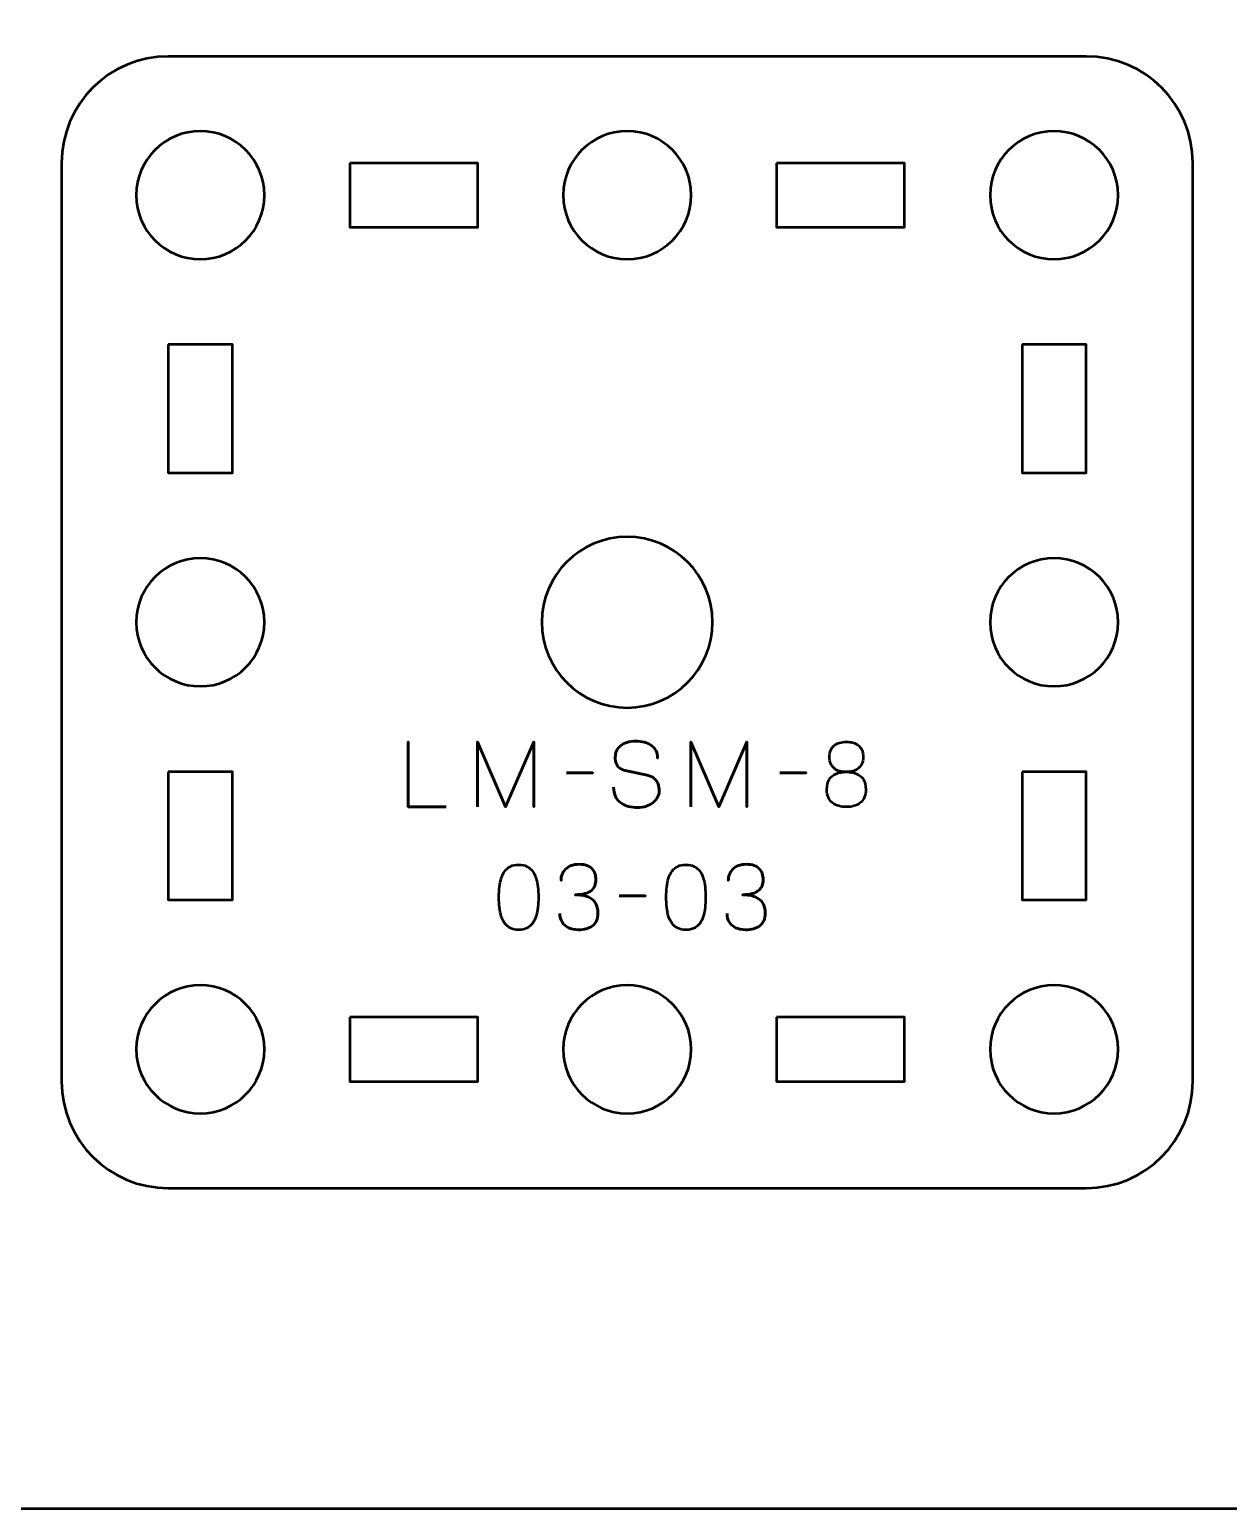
# Model space of a CAD drawing. Header units: centimetres. Extents: x -21 to 0, y -29.7 to 0.
# Drawn here: x -13.3 to -7.68, y -29.7 to -22.77 of the extents above; entities that cross this region are included whole.
import ezdxf

# ---------------------------------------------------------------- set-up
doc = ezdxf.new("R2010")
doc.units = ezdxf.units.CM
doc.header["$MEASUREMENT"] = 0
doc.layers.add('Layer 1', color=7, linetype='Continuous')

msp = doc.modelspace()

# ---------------------------------------------------------------- linework, layer by layer
at = {"layer": 'Layer 1', "color": 22, "lineweight": 53}
msp.add_open_spline([(-21.00003, -29.19995), (-21.00003, -29.19995), (-21.00003, -0.49992), (-21.00003, -0.49992), (-21.00003, -0.49992), (-21.00003, -0.22295), (-20.77694, 0.00004), (-20.49994, 0.00004), (-20.49994, 0.00004), (-20.49994, 0.00004), (-0.50008, 0.00004), (-0.50008, 0.00004), (-0.50008, 0.00004), (-0.22294, 0.00004), (0.00002, -0.22295), (0.00002, -0.49992), (0.00002, -0.49992), (0.00002, -0.49992), (0.00002, -29.19995), (0.00002, -29.19995), (0.00002, -29.19995), (0.00002, -29.47695), (-0.22294, -29.70004), (-0.50008, -29.70004), (-0.50008, -29.70004), (-0.50008, -29.70004), (-20.49994, -29.70004), (-20.49994, -29.70004), (-20.49994, -29.70004), (-20.77694, -29.70004), (-21.00003, -29.47695), (-21.00003, -29.19995)], degree=3, knots=[0, 0, 0, 0, 0.125, 0.125, 0.125, 0.125, 0.25, 0.25, 0.25, 0.25, 0.375, 0.375, 0.375, 0.375, 0.5, 0.5, 0.5, 0.5, 0.625, 0.625, 0.625, 0.625, 0.75, 0.75, 0.75, 0.75, 0.875, 0.875, 0.875, 0.875, 1, 1, 1, 1], dxfattribs=at)
at = {"layer": 'Layer 1', "color": 114, "lineweight": 53}
msp.add_open_spline([(-12.64994, -22.9), (-12.64994, -22.9), (-8.35007, -22.9), (-8.35007, -22.9), (-8.35007, -22.9), (-8.07293, -22.9), (-7.84997, -23.12309), (-7.84997, -23.40009), (-7.84997, -23.40009), (-7.84997, -23.40009), (-7.84997, -27.69996), (-7.84997, -27.69996), (-7.84997, -27.69996), (-7.84997, -27.9771), (-8.07293, -28.20006), (-8.35007, -28.20006), (-8.35007, -28.20006), (-8.35007, -28.20006), (-12.64994, -28.20006), (-12.64994, -28.20006), (-12.64994, -28.20006), (-12.92694, -28.20006), (-13.15003, -27.9771), (-13.15003, -27.69996), (-13.15003, -27.69996), (-13.15003, -27.69996), (-13.15003, -23.40009), (-13.15003, -23.40009), (-13.15003, -23.40009), (-13.15003, -23.12309), (-12.92694, -22.9), (-12.64994, -22.9)], degree=3, knots=[0, 0, 0, 0, 0.125, 0.125, 0.125, 0.125, 0.25, 0.25, 0.25, 0.25, 0.375, 0.375, 0.375, 0.375, 0.5, 0.5, 0.5, 0.5, 0.625, 0.625, 0.625, 0.625, 0.75, 0.75, 0.75, 0.75, 0.875, 0.875, 0.875, 0.875, 1, 1, 1, 1], dxfattribs=at)
at = {"layer": 'Layer 1', "lineweight": 53}
for points in [[(-12.2, -23.55003), (-12.2, -23.7158), (-12.33423, -23.85003), (-12.50001, -23.85003), (-12.50001, -23.85003), (-12.66567, -23.85003), (-12.80001, -23.7158), (-12.80001, -23.55003), (-12.80001, -23.55003), (-12.80001, -23.38436), (-12.66567, -23.25002), (-12.50001, -23.25002), (-12.50001, -23.25002), (-12.33423, -23.25002), (-12.2, -23.38436), (-12.2, -23.55003)], [(-10.19993, -23.55003), (-10.19993, -23.7158), (-10.3343, -23.85003), (-10.49993, -23.85003), (-10.49993, -23.85003), (-10.6657, -23.85003), (-10.79993, -23.7158), (-10.79993, -23.55003), (-10.79993, -23.55003), (-10.79993, -23.38436), (-10.6657, -23.25002), (-10.49993, -23.25002), (-10.49993, -23.25002), (-10.3343, -23.25002), (-10.19993, -23.38436), (-10.19993, -23.55003)], [(-8.2, -23.55003), (-8.2, -23.7158), (-8.33433, -23.85003), (-8.5, -23.85003), (-8.5, -23.85003), (-8.66563, -23.85003), (-8.8, -23.7158), (-8.8, -23.55003), (-8.8, -23.55003), (-8.8, -23.38436), (-8.66563, -23.25002), (-8.5, -23.25002), (-8.5, -23.25002), (-8.33433, -23.25002), (-8.2, -23.38436), (-8.2, -23.55003)], [(-11.79999, -23.40009), (-11.79999, -23.40009), (-11.19998, -23.40009), (-11.19998, -23.40009), (-11.19998, -23.40009), (-11.19998, -23.40009), (-11.19998, -23.7001), (-11.19998, -23.7001), (-11.19998, -23.7001), (-11.19998, -23.7001), (-11.79999, -23.7001), (-11.79999, -23.7001), (-11.79999, -23.7001), (-11.79999, -23.7001), (-11.79999, -23.40009), (-11.79999, -23.40009)], [(-9.80002, -23.40009), (-9.80002, -23.40009), (-9.20002, -23.40009), (-9.20002, -23.40009), (-9.20002, -23.40009), (-9.20002, -23.40009), (-9.20002, -23.7001), (-9.20002, -23.7001), (-9.20002, -23.7001), (-9.20002, -23.7001), (-9.80002, -23.7001), (-9.80002, -23.7001), (-9.80002, -23.7001), (-9.80002, -23.7001), (-9.80002, -23.40009), (-9.80002, -23.40009)], [(-12.64994, -24.25004), (-12.64994, -24.25004), (-12.34993, -24.25004), (-12.34993, -24.25004), (-12.34993, -24.25004), (-12.34993, -24.25004), (-12.34993, -24.85005), (-12.34993, -24.85005), (-12.34993, -24.85005), (-12.34993, -24.85005), (-12.64994, -24.85005), (-12.64994, -24.85005), (-12.64994, -24.85005), (-12.64994, -24.85005), (-12.64994, -24.25004), (-12.64994, -24.25004)], [(-8.65007, -24.25004), (-8.65007, -24.25004), (-8.35007, -24.25004), (-8.35007, -24.25004), (-8.35007, -24.25004), (-8.35007, -24.25004), (-8.35007, -24.85005), (-8.35007, -24.85005), (-8.35007, -24.85005), (-8.35007, -24.85005), (-8.65007, -24.85005), (-8.65007, -24.85005), (-8.65007, -24.85005), (-8.65007, -24.85005), (-8.65007, -24.25004), (-8.65007, -24.25004)], [(-10.09993, -25.5501), (-10.09993, -25.77094), (-10.27909, -25.9501), (-10.49993, -25.9501), (-10.49993, -25.9501), (-10.72096, -25.9501), (-10.89993, -25.77094), (-10.89993, -25.5501), (-10.89993, -25.5501), (-10.89993, -25.32907), (-10.72096, -25.1501), (-10.49993, -25.1501), (-10.49993, -25.1501), (-10.27909, -25.1501), (-10.09993, -25.32907), (-10.09993, -25.5501)], [(-12.2, -25.5501), (-12.2, -25.71573), (-12.33423, -25.8501), (-12.50001, -25.8501), (-12.50001, -25.8501), (-12.66567, -25.8501), (-12.80001, -25.71573), (-12.80001, -25.5501), (-12.80001, -25.5501), (-12.80001, -25.38433), (-12.66567, -25.2501), (-12.50001, -25.2501), (-12.50001, -25.2501), (-12.33423, -25.2501), (-12.2, -25.38433), (-12.2, -25.5501)], [(-8.2, -25.5501), (-8.2, -25.71573), (-8.33433, -25.8501), (-8.5, -25.8501), (-8.5, -25.8501), (-8.66563, -25.8501), (-8.8, -25.71573), (-8.8, -25.5501), (-8.8, -25.5501), (-8.8, -25.38433), (-8.66563, -25.2501), (-8.5, -25.2501), (-8.5, -25.2501), (-8.33433, -25.2501), (-8.2, -25.38433), (-8.2, -25.5501)], [(-12.64994, -26.25001), (-12.64994, -26.25001), (-12.34993, -26.25001), (-12.34993, -26.25001), (-12.34993, -26.25001), (-12.34993, -26.25001), (-12.34993, -26.85001), (-12.34993, -26.85001), (-12.34993, -26.85001), (-12.34993, -26.85001), (-12.64994, -26.85001), (-12.64994, -26.85001), (-12.64994, -26.85001), (-12.64994, -26.85001), (-12.64994, -26.25001), (-12.64994, -26.25001)], [(-8.65007, -26.25001), (-8.65007, -26.25001), (-8.35007, -26.25001), (-8.35007, -26.25001), (-8.35007, -26.25001), (-8.35007, -26.25001), (-8.35007, -26.85001), (-8.35007, -26.85001), (-8.35007, -26.85001), (-8.35007, -26.85001), (-8.65007, -26.85001), (-8.65007, -26.85001), (-8.65007, -26.85001), (-8.65007, -26.85001), (-8.65007, -26.25001), (-8.65007, -26.25001)], [(-12.2, -27.55003), (-12.2, -27.7157), (-12.33423, -27.85003), (-12.50001, -27.85003), (-12.50001, -27.85003), (-12.66567, -27.85003), (-12.80001, -27.7157), (-12.80001, -27.55003), (-12.80001, -27.55003), (-12.80001, -27.3844), (-12.66567, -27.25003), (-12.50001, -27.25003), (-12.50001, -27.25003), (-12.33423, -27.25003), (-12.2, -27.3844), (-12.2, -27.55003)], [(-10.19993, -27.55003), (-10.19993, -27.7157), (-10.3343, -27.85003), (-10.49993, -27.85003), (-10.49993, -27.85003), (-10.6657, -27.85003), (-10.79993, -27.7157), (-10.79993, -27.55003), (-10.79993, -27.55003), (-10.79993, -27.3844), (-10.6657, -27.25003), (-10.49993, -27.25003), (-10.49993, -27.25003), (-10.3343, -27.25003), (-10.19993, -27.3844), (-10.19993, -27.55003)], [(-8.2, -27.55003), (-8.2, -27.7157), (-8.33433, -27.85003), (-8.5, -27.85003), (-8.5, -27.85003), (-8.66563, -27.85003), (-8.8, -27.7157), (-8.8, -27.55003), (-8.8, -27.55003), (-8.8, -27.3844), (-8.66563, -27.25003), (-8.5, -27.25003), (-8.5, -27.25003), (-8.33433, -27.25003), (-8.2, -27.3844), (-8.2, -27.55003)], [(-11.79999, -27.39996), (-11.79999, -27.39996), (-11.19998, -27.39996), (-11.19998, -27.39996), (-11.19998, -27.39996), (-11.19998, -27.39996), (-11.19998, -27.69996), (-11.19998, -27.69996), (-11.19998, -27.69996), (-11.19998, -27.69996), (-11.79999, -27.69996), (-11.79999, -27.69996), (-11.79999, -27.69996), (-11.79999, -27.69996), (-11.79999, -27.39996), (-11.79999, -27.39996)], [(-9.80002, -27.39996), (-9.80002, -27.39996), (-9.20002, -27.39996), (-9.20002, -27.39996), (-9.20002, -27.39996), (-9.20002, -27.39996), (-9.20002, -27.69996), (-9.20002, -27.69996), (-9.20002, -27.69996), (-9.20002, -27.69996), (-9.80002, -27.69996), (-9.80002, -27.69996), (-9.80002, -27.69996), (-9.80002, -27.69996), (-9.80002, -27.39996), (-9.80002, -27.39996)]]:
    msp.add_open_spline(points, degree=3, knots=[0, 0, 0, 0, 0.25, 0.25, 0.25, 0.25, 0.5, 0.5, 0.5, 0.5, 0.75, 0.75, 0.75, 0.75, 1, 1, 1, 1], dxfattribs=at)
at = {"layer": 'Layer 1', "color": 30, "lineweight": 53}
for points, knots in [([(-10.56354, -26.3227), (-10.5634, -26.33957), (-10.56044, -26.35403), (-10.55451, -26.3661), (-10.55451, -26.3661), (-10.54865, -26.37809), (-10.54047, -26.3879), (-10.53017, -26.39552), (-10.53017, -26.39552), (-10.5198, -26.40307), (-10.50787, -26.40864), (-10.4944, -26.41224), (-10.4944, -26.41224), (-10.48099, -26.41577), (-10.4666, -26.41753), (-10.45136, -26.41753), (-10.45136, -26.41753), (-10.43598, -26.41746), (-10.42215, -26.4152), (-10.4098, -26.4109), (-10.4098, -26.4109), (-10.39752, -26.40659), (-10.38701, -26.40081), (-10.37819, -26.39354), (-10.37819, -26.39354), (-10.36944, -26.38627), (-10.36267, -26.37816), (-10.35787, -26.36913), (-10.35787, -26.36913), (-10.35307, -26.3601), (-10.35053, -26.35086), (-10.35018, -26.34133), (-10.35018, -26.34133), (-10.34976, -26.32884), (-10.35159, -26.31741), (-10.35561, -26.30711), (-10.35561, -26.30711), (-10.35964, -26.29681), (-10.36585, -26.2882), (-10.37424, -26.28115), (-10.37424, -26.28115), (-10.38257, -26.27409), (-10.39308, -26.26915), (-10.40564, -26.2664), (-10.40564, -26.2664), (-10.40564, -26.2664), (-10.50935, -26.24396), (-10.50935, -26.24396), (-10.50935, -26.24396), (-10.51909, -26.24192), (-10.52749, -26.23846), (-10.5344, -26.23366), (-10.5344, -26.23366), (-10.54132, -26.2288), (-10.54668, -26.22209), (-10.55035, -26.21348), (-10.55035, -26.21348), (-10.55402, -26.20495), (-10.55592, -26.19408), (-10.55592, -26.18089), (-10.55592, -26.18089), (-10.55592, -26.17087), (-10.55387, -26.16142), (-10.54971, -26.15253), (-10.54971, -26.15253), (-10.54562, -26.14364), (-10.53955, -26.1358), (-10.53158, -26.12889), (-10.53158, -26.12889), (-10.52361, -26.12205), (-10.51373, -26.11668), (-10.50202, -26.1128), (-10.50202, -26.1128), (-10.49023, -26.10885), (-10.47676, -26.10688), (-10.46152, -26.10681), (-10.46152, -26.10681), (-10.44621, -26.10681), (-10.43217, -26.10857), (-10.41933, -26.1121), (-10.41933, -26.1121), (-10.40656, -26.11563), (-10.39548, -26.12071), (-10.38617, -26.12748), (-10.38617, -26.12748), (-10.37685, -26.13425), (-10.36966, -26.14258), (-10.36472, -26.15231), (-10.36472, -26.15231), (-10.35978, -26.16212), (-10.35745, -26.17334), (-10.3578, -26.18597), (-10.3578, -26.18597), (-10.35745, -26.17334), (-10.35978, -26.16212), (-10.36472, -26.15231), (-10.36472, -26.15231), (-10.36966, -26.14258), (-10.37685, -26.13425), (-10.38617, -26.12748), (-10.38617, -26.12748), (-10.39548, -26.12071), (-10.40656, -26.11563), (-10.41933, -26.1121), (-10.41933, -26.1121), (-10.43217, -26.10857), (-10.44621, -26.10681), (-10.46152, -26.10681), (-10.46152, -26.10681), (-10.47676, -26.10688), (-10.49023, -26.10885), (-10.50202, -26.1128), (-10.50202, -26.1128), (-10.51373, -26.11668), (-10.52361, -26.12205), (-10.53158, -26.12889), (-10.53158, -26.12889), (-10.53955, -26.1358), (-10.54562, -26.14364), (-10.54971, -26.15253), (-10.54971, -26.15253), (-10.55387, -26.16142), (-10.55592, -26.17087), (-10.55592, -26.18089), (-10.55592, -26.18089), (-10.55592, -26.19408), (-10.55409, -26.20495), (-10.55056, -26.21341), (-10.55056, -26.21341), (-10.54696, -26.22195), (-10.54167, -26.22858), (-10.53475, -26.23345), (-10.53475, -26.23345), (-10.52784, -26.23825), (-10.51937, -26.24178), (-10.50935, -26.24396), (-10.50935, -26.24396), (-10.50935, -26.24396), (-10.40564, -26.2664), (-10.40564, -26.2664), (-10.40564, -26.2664), (-10.3928, -26.26915), (-10.38221, -26.27409), (-10.37389, -26.28115), (-10.37389, -26.28115), (-10.36549, -26.2882), (-10.35935, -26.29681), (-10.3554, -26.30711), (-10.3554, -26.30711), (-10.35152, -26.31741), (-10.34976, -26.32884), (-10.35018, -26.34133), (-10.35018, -26.34133), (-10.35053, -26.35086), (-10.35307, -26.3601), (-10.35787, -26.36913), (-10.35787, -26.36913), (-10.36267, -26.37816), (-10.36944, -26.38627), (-10.37819, -26.39354), (-10.37819, -26.39354), (-10.38701, -26.40081), (-10.39752, -26.40659), (-10.4098, -26.4109), (-10.4098, -26.4109), (-10.42215, -26.4152), (-10.43598, -26.41746), (-10.45136, -26.41753), (-10.45136, -26.41753), (-10.4666, -26.41753), (-10.48099, -26.41577), (-10.4944, -26.41224), (-10.4944, -26.41224), (-10.50787, -26.40864), (-10.5198, -26.40307), (-10.53017, -26.39552), (-10.53017, -26.39552), (-10.54047, -26.3879), (-10.54865, -26.37809), (-10.55451, -26.3661), (-10.55451, -26.3661), (-10.56044, -26.35403), (-10.5634, -26.33957), (-10.56354, -26.3227)], [0, 0, 0, 0, 0.0217391, 0.0217391, 0.0217391, 0.0217391, 0.0434783, 0.0434783, 0.0434783, 0.0434783, 0.0652174, 0.0652174, 0.0652174, 0.0652174, 0.0869565, 0.0869565, 0.0869565, 0.0869565, 0.1086957, 0.1086957, 0.1086957, 0.1086957, 0.1304348, 0.1304348, 0.1304348, 0.1304348, 0.1521739, 0.1521739, 0.1521739, 0.1521739, 0.173913, 0.173913, 0.173913, 0.173913, 0.1956522, 0.1956522, 0.1956522, 0.1956522, 0.2173913, 0.2173913, 0.2173913, 0.2173913, 0.2391304, 0.2391304, 0.2391304, 0.2391304, 0.2608696, 0.2608696, 0.2608696, 0.2608696, 0.2826087, 0.2826087, 0.2826087, 0.2826087, 0.3043478, 0.3043478, 0.3043478, 0.3043478, 0.326087, 0.326087, 0.326087, 0.326087, 0.3478261, 0.3478261, 0.3478261, 0.3478261, 0.3695652, 0.3695652, 0.3695652, 0.3695652, 0.3913043, 0.3913043, 0.3913043, 0.3913043, 0.4130435, 0.4130435, 0.4130435, 0.4130435, 0.4347826, 0.4347826, 0.4347826, 0.4347826, 0.4565217, 0.4565217, 0.4565217, 0.4565217, 0.4782609, 0.4782609, 0.4782609, 0.4782609, 0.5, 0.5, 0.5, 0.5, 0.5217391, 0.5217391, 0.5217391, 0.5217391, 0.5434783, 0.5434783, 0.5434783, 0.5434783, 0.5652174, 0.5652174, 0.5652174, 0.5652174, 0.5869565, 0.5869565, 0.5869565, 0.5869565, 0.6086957, 0.6086957, 0.6086957, 0.6086957, 0.6304348, 0.6304348, 0.6304348, 0.6304348, 0.6521739, 0.6521739, 0.6521739, 0.6521739, 0.673913, 0.673913, 0.673913, 0.673913, 0.6956522, 0.6956522, 0.6956522, 0.6956522, 0.7173913, 0.7173913, 0.7173913, 0.7173913, 0.7391304, 0.7391304, 0.7391304, 0.7391304, 0.7608696, 0.7608696, 0.7608696, 0.7608696, 0.7826087, 0.7826087, 0.7826087, 0.7826087, 0.8043478, 0.8043478, 0.8043478, 0.8043478, 0.826087, 0.826087, 0.826087, 0.826087, 0.8478261, 0.8478261, 0.8478261, 0.8478261, 0.8695652, 0.8695652, 0.8695652, 0.8695652, 0.8913043, 0.8913043, 0.8913043, 0.8913043, 0.9130435, 0.9130435, 0.9130435, 0.9130435, 0.9347826, 0.9347826, 0.9347826, 0.9347826, 0.9565217, 0.9565217, 0.9565217, 0.9565217, 0.9782609, 0.9782609, 0.9782609, 0.9782609, 1, 1, 1, 1]), ([(-11.34839, -26.41499), (-11.34839, -26.41499), (-11.52661, -26.41499), (-11.52661, -26.41499), (-11.52661, -26.41499), (-11.52661, -26.41499), (-11.52661, -26.10977), (-11.52661, -26.10977), (-11.52661, -26.10977), (-11.52661, -26.10977), (-11.52661, -26.41499), (-11.52661, -26.41499), (-11.52661, -26.41499), (-11.52661, -26.41499), (-11.34839, -26.41499), (-11.34839, -26.41499)], [0, 0, 0, 0, 0.25, 0.25, 0.25, 0.25, 0.5, 0.5, 0.5, 0.5, 0.75, 0.75, 0.75, 0.75, 1, 1, 1, 1]), ([(-11.20065, -26.41499), (-11.20065, -26.41499), (-11.20065, -26.10977), (-11.20065, -26.10977), (-11.20065, -26.10977), (-11.20065, -26.10977), (-11.06942, -26.41499), (-11.06942, -26.41499), (-11.06942, -26.41499), (-11.06942, -26.41499), (-10.93776, -26.10977), (-10.93776, -26.10977), (-10.93776, -26.10977), (-10.93776, -26.10977), (-10.93776, -26.41499), (-10.93776, -26.41499), (-10.93776, -26.41499), (-10.93776, -26.41499), (-10.93776, -26.10977), (-10.93776, -26.10977), (-10.93776, -26.10977), (-10.93776, -26.10977), (-11.06942, -26.41499), (-11.06942, -26.41499), (-11.06942, -26.41499), (-11.06942, -26.41499), (-11.20065, -26.10977), (-11.20065, -26.10977), (-11.20065, -26.10977), (-11.20065, -26.10977), (-11.20065, -26.41499), (-11.20065, -26.41499)], [0, 0, 0, 0, 0.125, 0.125, 0.125, 0.125, 0.25, 0.25, 0.25, 0.25, 0.375, 0.375, 0.375, 0.375, 0.5, 0.5, 0.5, 0.5, 0.625, 0.625, 0.625, 0.625, 0.75, 0.75, 0.75, 0.75, 0.875, 0.875, 0.875, 0.875, 1, 1, 1, 1]), ([(-10.20159, -26.41499), (-10.20159, -26.41499), (-10.20159, -26.10977), (-10.20159, -26.10977), (-10.20159, -26.10977), (-10.20159, -26.10977), (-10.07036, -26.41499), (-10.07036, -26.41499), (-10.07036, -26.41499), (-10.07036, -26.41499), (-9.9387, -26.10977), (-9.9387, -26.10977), (-9.9387, -26.10977), (-9.9387, -26.10977), (-9.9387, -26.41499), (-9.9387, -26.41499), (-9.9387, -26.41499), (-9.9387, -26.41499), (-9.9387, -26.10977), (-9.9387, -26.10977), (-9.9387, -26.10977), (-9.9387, -26.10977), (-10.07036, -26.41499), (-10.07036, -26.41499), (-10.07036, -26.41499), (-10.07036, -26.41499), (-10.20159, -26.10977), (-10.20159, -26.10977), (-10.20159, -26.10977), (-10.20159, -26.10977), (-10.20159, -26.41499), (-10.20159, -26.41499)], [0, 0, 0, 0, 0.125, 0.125, 0.125, 0.125, 0.25, 0.25, 0.25, 0.25, 0.375, 0.375, 0.375, 0.375, 0.5, 0.5, 0.5, 0.5, 0.625, 0.625, 0.625, 0.625, 0.75, 0.75, 0.75, 0.75, 0.875, 0.875, 0.875, 0.875, 1, 1, 1, 1]), ([(-9.47346, -26.25116), (-9.4626, -26.25116), (-9.45244, -26.24989), (-9.44291, -26.24735), (-9.44291, -26.24735), (-9.43346, -26.24474), (-9.42513, -26.24065), (-9.41787, -26.23507), (-9.41787, -26.23507), (-9.41067, -26.2295), (-9.40503, -26.22223), (-9.40093, -26.21327), (-9.40093, -26.21327), (-9.39684, -26.20438), (-9.3948, -26.19359), (-9.39473, -26.18089), (-9.39473, -26.18089), (-9.3948, -26.16819), (-9.39677, -26.15732), (-9.40065, -26.14829), (-9.40065, -26.14829), (-9.40453, -26.13926), (-9.41004, -26.13185), (-9.41709, -26.12614), (-9.41709, -26.12614), (-9.42415, -26.12049), (-9.43247, -26.11633), (-9.44207, -26.11372), (-9.44207, -26.11372), (-9.45159, -26.11111), (-9.46211, -26.10998), (-9.47346, -26.11019), (-9.47346, -26.11019), (-9.48482, -26.11033), (-9.49534, -26.11182), (-9.50486, -26.11443), (-9.50486, -26.11443), (-9.51446, -26.11711), (-9.52278, -26.1212), (-9.52984, -26.12677), (-9.52984, -26.12677), (-9.53689, -26.13235), (-9.5424, -26.13961), (-9.54628, -26.1485), (-9.54628, -26.1485), (-9.55016, -26.15746), (-9.55213, -26.16819), (-9.5522, -26.18089), (-9.5522, -26.18089), (-9.55213, -26.19359), (-9.55009, -26.20438), (-9.54599, -26.21327), (-9.54599, -26.21327), (-9.5419, -26.22223), (-9.53626, -26.2295), (-9.52899, -26.23507), (-9.52899, -26.23507), (-9.52179, -26.24065), (-9.51347, -26.24474), (-9.50401, -26.24735), (-9.50401, -26.24735), (-9.49449, -26.24989), (-9.48433, -26.25116), (-9.47346, -26.25116)], [0, 0, 0, 0, 0.0625, 0.0625, 0.0625, 0.0625, 0.125, 0.125, 0.125, 0.125, 0.1875, 0.1875, 0.1875, 0.1875, 0.25, 0.25, 0.25, 0.25, 0.3125, 0.3125, 0.3125, 0.3125, 0.375, 0.375, 0.375, 0.375, 0.4375, 0.4375, 0.4375, 0.4375, 0.5, 0.5, 0.5, 0.5, 0.5625, 0.5625, 0.5625, 0.5625, 0.625, 0.625, 0.625, 0.625, 0.6875, 0.6875, 0.6875, 0.6875, 0.75, 0.75, 0.75, 0.75, 0.8125, 0.8125, 0.8125, 0.8125, 0.875, 0.875, 0.875, 0.875, 0.9375, 0.9375, 0.9375, 0.9375, 1, 1, 1, 1]), ([(-9.47346, -26.25116), (-9.4626, -26.25116), (-9.45244, -26.24989), (-9.44291, -26.24735), (-9.44291, -26.24735), (-9.43346, -26.24474), (-9.42513, -26.24065), (-9.41787, -26.23507), (-9.41787, -26.23507), (-9.41067, -26.2295), (-9.40503, -26.22223), (-9.40093, -26.21327), (-9.40093, -26.21327), (-9.39684, -26.20438), (-9.3948, -26.19359), (-9.39473, -26.18089), (-9.39473, -26.18089), (-9.3948, -26.16819), (-9.39677, -26.15732), (-9.40065, -26.14829), (-9.40065, -26.14829), (-9.40453, -26.13926), (-9.41004, -26.13185), (-9.41709, -26.12614), (-9.41709, -26.12614), (-9.42415, -26.12049), (-9.43247, -26.11633), (-9.44207, -26.11372), (-9.44207, -26.11372), (-9.45159, -26.11111), (-9.46211, -26.10998), (-9.47346, -26.11019), (-9.47346, -26.11019), (-9.48482, -26.11033), (-9.49534, -26.11182), (-9.50486, -26.11443), (-9.50486, -26.11443), (-9.51446, -26.11711), (-9.52278, -26.1212), (-9.52984, -26.12677), (-9.52984, -26.12677), (-9.53689, -26.13235), (-9.5424, -26.13961), (-9.54628, -26.1485), (-9.54628, -26.1485), (-9.55016, -26.15746), (-9.55213, -26.16819), (-9.5522, -26.18089), (-9.5522, -26.18089), (-9.55213, -26.19359), (-9.55009, -26.20438), (-9.54599, -26.21327), (-9.54599, -26.21327), (-9.5419, -26.22223), (-9.53626, -26.2295), (-9.52899, -26.23507), (-9.52899, -26.23507), (-9.52179, -26.24065), (-9.51347, -26.24474), (-9.50401, -26.24735), (-9.50401, -26.24735), (-9.49449, -26.24989), (-9.48433, -26.25116), (-9.47346, -26.25116)], [0, 0, 0, 0, 0.0625, 0.0625, 0.0625, 0.0625, 0.125, 0.125, 0.125, 0.125, 0.1875, 0.1875, 0.1875, 0.1875, 0.25, 0.25, 0.25, 0.25, 0.3125, 0.3125, 0.3125, 0.3125, 0.375, 0.375, 0.375, 0.375, 0.4375, 0.4375, 0.4375, 0.4375, 0.5, 0.5, 0.5, 0.5, 0.5625, 0.5625, 0.5625, 0.5625, 0.625, 0.625, 0.625, 0.625, 0.6875, 0.6875, 0.6875, 0.6875, 0.75, 0.75, 0.75, 0.75, 0.8125, 0.8125, 0.8125, 0.8125, 0.875, 0.875, 0.875, 0.875, 0.9375, 0.9375, 0.9375, 0.9375, 1, 1, 1, 1]), ([(-10.78367, -26.25539), (-10.78367, -26.25539), (-10.66048, -26.25539), (-10.66048, -26.25539), (-10.66048, -26.25539), (-10.66048, -26.25539), (-10.78367, -26.25539), (-10.78367, -26.25539)], [0, 0, 0, 0, 0.5, 0.5, 0.5, 0.5, 1, 1, 1, 1]), ([(-9.78461, -26.25539), (-9.78461, -26.25539), (-9.66142, -26.25539), (-9.66142, -26.25539), (-9.66142, -26.25539), (-9.66142, -26.25539), (-9.78461, -26.25539), (-9.78461, -26.25539)], [0, 0, 0, 0, 0.5, 0.5, 0.5, 0.5, 1, 1, 1, 1]), ([(-9.47346, -26.41499), (-9.46076, -26.41499), (-9.44891, -26.41351), (-9.4379, -26.4104), (-9.4379, -26.4104), (-9.4269, -26.4073), (-9.41723, -26.40243), (-9.40884, -26.3958), (-9.40884, -26.3958), (-9.40051, -26.38924), (-9.39395, -26.38077), (-9.38922, -26.37033), (-9.38922, -26.37033), (-9.38449, -26.35996), (-9.3821, -26.34747), (-9.38203, -26.33286), (-9.38203, -26.33286), (-9.38217, -26.31346), (-9.38598, -26.29773), (-9.39353, -26.28573), (-9.39353, -26.28573), (-9.40107, -26.27367), (-9.41166, -26.26492), (-9.42528, -26.25935), (-9.42528, -26.25935), (-9.43896, -26.25384), (-9.45498, -26.25109), (-9.47346, -26.25116), (-9.47346, -26.25116), (-9.49188, -26.25109), (-9.50797, -26.25384), (-9.52151, -26.25935), (-9.52151, -26.25935), (-9.53513, -26.26492), (-9.54564, -26.27367), (-9.55312, -26.28573), (-9.55312, -26.28573), (-9.5606, -26.29773), (-9.56441, -26.31346), (-9.56448, -26.33286), (-9.56448, -26.33286), (-9.56441, -26.34747), (-9.56201, -26.35996), (-9.55728, -26.37033), (-9.55728, -26.37033), (-9.55256, -26.38077), (-9.54607, -26.38924), (-9.53767, -26.3958), (-9.53767, -26.3958), (-9.52934, -26.40243), (-9.51975, -26.4073), (-9.50874, -26.4104), (-9.50874, -26.4104), (-9.49781, -26.41351), (-9.48602, -26.41499), (-9.47346, -26.41499)], [0, 0, 0, 0, 0.0714286, 0.0714286, 0.0714286, 0.0714286, 0.1428571, 0.1428571, 0.1428571, 0.1428571, 0.2142857, 0.2142857, 0.2142857, 0.2142857, 0.2857143, 0.2857143, 0.2857143, 0.2857143, 0.3571429, 0.3571429, 0.3571429, 0.3571429, 0.4285714, 0.4285714, 0.4285714, 0.4285714, 0.5, 0.5, 0.5, 0.5, 0.5714286, 0.5714286, 0.5714286, 0.5714286, 0.6428571, 0.6428571, 0.6428571, 0.6428571, 0.7142857, 0.7142857, 0.7142857, 0.7142857, 0.7857143, 0.7857143, 0.7857143, 0.7857143, 0.8571429, 0.8571429, 0.8571429, 0.8571429, 0.9285714, 0.9285714, 0.9285714, 0.9285714, 1, 1, 1, 1]), ([(-9.47346, -26.41499), (-9.46076, -26.41499), (-9.44891, -26.41351), (-9.4379, -26.4104), (-9.4379, -26.4104), (-9.4269, -26.4073), (-9.41723, -26.40243), (-9.40884, -26.3958), (-9.40884, -26.3958), (-9.40051, -26.38924), (-9.39395, -26.38077), (-9.38922, -26.37033), (-9.38922, -26.37033), (-9.38449, -26.35996), (-9.3821, -26.34747), (-9.38203, -26.33286), (-9.38203, -26.33286), (-9.38217, -26.31346), (-9.38598, -26.29773), (-9.39353, -26.28573), (-9.39353, -26.28573), (-9.40107, -26.27367), (-9.41166, -26.26492), (-9.42528, -26.25935), (-9.42528, -26.25935), (-9.43896, -26.25384), (-9.45498, -26.25109), (-9.47346, -26.25116), (-9.47346, -26.25116), (-9.49188, -26.25109), (-9.50797, -26.25384), (-9.52151, -26.25935), (-9.52151, -26.25935), (-9.53513, -26.26492), (-9.54564, -26.27367), (-9.55312, -26.28573), (-9.55312, -26.28573), (-9.5606, -26.29773), (-9.56441, -26.31346), (-9.56448, -26.33286), (-9.56448, -26.33286), (-9.56441, -26.34747), (-9.56201, -26.35996), (-9.55728, -26.37033), (-9.55728, -26.37033), (-9.55256, -26.38077), (-9.54607, -26.38924), (-9.53767, -26.3958), (-9.53767, -26.3958), (-9.52934, -26.40243), (-9.51975, -26.4073), (-9.50874, -26.4104), (-9.50874, -26.4104), (-9.49781, -26.41351), (-9.48602, -26.41499), (-9.47346, -26.41499)], [0, 0, 0, 0, 0.0714286, 0.0714286, 0.0714286, 0.0714286, 0.1428571, 0.1428571, 0.1428571, 0.1428571, 0.2142857, 0.2142857, 0.2142857, 0.2142857, 0.2857143, 0.2857143, 0.2857143, 0.2857143, 0.3571429, 0.3571429, 0.3571429, 0.3571429, 0.4285714, 0.4285714, 0.4285714, 0.4285714, 0.5, 0.5, 0.5, 0.5, 0.5714286, 0.5714286, 0.5714286, 0.5714286, 0.6428571, 0.6428571, 0.6428571, 0.6428571, 0.7142857, 0.7142857, 0.7142857, 0.7142857, 0.7857143, 0.7857143, 0.7857143, 0.7857143, 0.8571429, 0.8571429, 0.8571429, 0.8571429, 0.9285714, 0.9285714, 0.9285714, 0.9285714, 1, 1, 1, 1]), ([(-11.00845, -26.9903), (-10.99364, -26.99023), (-10.98087, -26.98762), (-10.97021, -26.98254), (-10.97021, -26.98254), (-10.95963, -26.97746), (-10.95081, -26.97019), (-10.94376, -26.96095), (-10.94376, -26.96095), (-10.93677, -26.95164), (-10.93127, -26.94063), (-10.92718, -26.92793), (-10.92718, -26.92793), (-10.92315, -26.91523), (-10.92026, -26.90133), (-10.91864, -26.88609), (-10.91864, -26.88609), (-10.91694, -26.87085), (-10.9161, -26.85483), (-10.91617, -26.8379), (-10.91617, -26.8379), (-10.9161, -26.82104), (-10.91694, -26.80502), (-10.91864, -26.78985), (-10.91864, -26.78985), (-10.92026, -26.77468), (-10.92315, -26.76071), (-10.92718, -26.74801), (-10.92718, -26.74801), (-10.93127, -26.73538), (-10.93677, -26.72438), (-10.94376, -26.71499), (-10.94376, -26.71499), (-10.95081, -26.70568), (-10.95963, -26.69841), (-10.97021, -26.69333), (-10.97021, -26.69333), (-10.98087, -26.68818), (-10.99364, -26.68557), (-11.00845, -26.6855), (-11.00845, -26.6855), (-11.02327, -26.68557), (-11.03604, -26.68818), (-11.0467, -26.69333), (-11.0467, -26.69333), (-11.05728, -26.69841), (-11.0661, -26.70568), (-11.07315, -26.71499), (-11.07315, -26.71499), (-11.08014, -26.72438), (-11.08564, -26.73538), (-11.08973, -26.74801), (-11.08973, -26.74801), (-11.09376, -26.76071), (-11.09665, -26.77468), (-11.09827, -26.78985), (-11.09827, -26.78985), (-11.09996, -26.80502), (-11.10081, -26.82104), (-11.10074, -26.8379), (-11.10074, -26.8379), (-11.10081, -26.85483), (-11.09996, -26.87085), (-11.09827, -26.88609), (-11.09827, -26.88609), (-11.09665, -26.90133), (-11.09376, -26.91523), (-11.08973, -26.92793), (-11.08973, -26.92793), (-11.08564, -26.94063), (-11.08014, -26.95164), (-11.07315, -26.96095), (-11.07315, -26.96095), (-11.0661, -26.97019), (-11.05728, -26.97746), (-11.0467, -26.98254), (-11.0467, -26.98254), (-11.03604, -26.98762), (-11.02327, -26.99023), (-11.00845, -26.9903)], [0, 0, 0, 0, 0.05, 0.05, 0.05, 0.05, 0.1, 0.1, 0.1, 0.1, 0.15, 0.15, 0.15, 0.15, 0.2, 0.2, 0.2, 0.2, 0.25, 0.25, 0.25, 0.25, 0.3, 0.3, 0.3, 0.3, 0.35, 0.35, 0.35, 0.35, 0.4, 0.4, 0.4, 0.4, 0.45, 0.45, 0.45, 0.45, 0.5, 0.5, 0.5, 0.5, 0.55, 0.55, 0.55, 0.55, 0.6, 0.6, 0.6, 0.6, 0.65, 0.65, 0.65, 0.65, 0.7, 0.7, 0.7, 0.7, 0.75, 0.75, 0.75, 0.75, 0.8, 0.8, 0.8, 0.8, 0.85, 0.85, 0.85, 0.85, 0.9, 0.9, 0.9, 0.9, 0.95, 0.95, 0.95, 0.95, 1, 1, 1, 1]), ([(-11.00845, -26.9903), (-10.99364, -26.99023), (-10.98087, -26.98762), (-10.97021, -26.98254), (-10.97021, -26.98254), (-10.95963, -26.97746), (-10.95081, -26.97019), (-10.94376, -26.96095), (-10.94376, -26.96095), (-10.93677, -26.95164), (-10.93127, -26.94063), (-10.92718, -26.92793), (-10.92718, -26.92793), (-10.92315, -26.91523), (-10.92026, -26.90133), (-10.91864, -26.88609), (-10.91864, -26.88609), (-10.91694, -26.87085), (-10.9161, -26.85483), (-10.91617, -26.8379), (-10.91617, -26.8379), (-10.9161, -26.82104), (-10.91694, -26.80502), (-10.91864, -26.78985), (-10.91864, -26.78985), (-10.92026, -26.77468), (-10.92315, -26.76071), (-10.92718, -26.74801), (-10.92718, -26.74801), (-10.93127, -26.73538), (-10.93677, -26.72438), (-10.94376, -26.71499), (-10.94376, -26.71499), (-10.95081, -26.70568), (-10.95963, -26.69841), (-10.97021, -26.69333), (-10.97021, -26.69333), (-10.98087, -26.68818), (-10.99364, -26.68557), (-11.00845, -26.6855), (-11.00845, -26.6855), (-11.02327, -26.68557), (-11.03604, -26.68818), (-11.0467, -26.69333), (-11.0467, -26.69333), (-11.05728, -26.69841), (-11.0661, -26.70568), (-11.07315, -26.71499), (-11.07315, -26.71499), (-11.08014, -26.72438), (-11.08564, -26.73538), (-11.08973, -26.74801), (-11.08973, -26.74801), (-11.09376, -26.76071), (-11.09665, -26.77468), (-11.09827, -26.78985), (-11.09827, -26.78985), (-11.09996, -26.80502), (-11.10081, -26.82104), (-11.10074, -26.8379), (-11.10074, -26.8379), (-11.10081, -26.85483), (-11.09996, -26.87085), (-11.09827, -26.88609), (-11.09827, -26.88609), (-11.09665, -26.90133), (-11.09376, -26.91523), (-11.08973, -26.92793), (-11.08973, -26.92793), (-11.08564, -26.94063), (-11.08014, -26.95164), (-11.07315, -26.96095), (-11.07315, -26.96095), (-11.0661, -26.97019), (-11.05728, -26.97746), (-11.0467, -26.98254), (-11.0467, -26.98254), (-11.03604, -26.98762), (-11.02327, -26.99023), (-11.00845, -26.9903)], [0, 0, 0, 0, 0.05, 0.05, 0.05, 0.05, 0.1, 0.1, 0.1, 0.1, 0.15, 0.15, 0.15, 0.15, 0.2, 0.2, 0.2, 0.2, 0.25, 0.25, 0.25, 0.25, 0.3, 0.3, 0.3, 0.3, 0.35, 0.35, 0.35, 0.35, 0.4, 0.4, 0.4, 0.4, 0.45, 0.45, 0.45, 0.45, 0.5, 0.5, 0.5, 0.5, 0.55, 0.55, 0.55, 0.55, 0.6, 0.6, 0.6, 0.6, 0.65, 0.65, 0.65, 0.65, 0.7, 0.7, 0.7, 0.7, 0.75, 0.75, 0.75, 0.75, 0.8, 0.8, 0.8, 0.8, 0.85, 0.85, 0.85, 0.85, 0.9, 0.9, 0.9, 0.9, 0.95, 0.95, 0.95, 0.95, 1, 1, 1, 1]), ([(-10.81584, -26.91368), (-10.81577, -26.92892), (-10.81224, -26.94218), (-10.80526, -26.95368), (-10.80526, -26.95368), (-10.79827, -26.96511), (-10.78832, -26.97407), (-10.77534, -26.98049), (-10.77534, -26.98049), (-10.76236, -26.98691), (-10.74677, -26.99016), (-10.72863, -26.9903), (-10.72863, -26.9903), (-10.71502, -26.9903), (-10.70267, -26.98889), (-10.69145, -26.98593), (-10.69145, -26.98593), (-10.6803, -26.98296), (-10.67071, -26.97838), (-10.66259, -26.9721), (-10.66259, -26.9721), (-10.65448, -26.96582), (-10.64827, -26.9577), (-10.64383, -26.94783), (-10.64383, -26.94783), (-10.63945, -26.93788), (-10.63727, -26.92595), (-10.6372, -26.91198), (-10.6372, -26.91198), (-10.63712, -26.89336), (-10.64093, -26.87762), (-10.64848, -26.86485), (-10.64848, -26.86485), (-10.65603, -26.85208), (-10.66775, -26.84249), (-10.68348, -26.83593), (-10.68348, -26.83593), (-10.69921, -26.82936), (-10.71939, -26.82605), (-10.74387, -26.82605), (-10.74387, -26.82605), (-10.7256, -26.82612), (-10.71029, -26.82443), (-10.6978, -26.82097), (-10.6978, -26.82097), (-10.68538, -26.81751), (-10.67544, -26.81264), (-10.66796, -26.80629), (-10.66796, -26.80629), (-10.66048, -26.80001), (-10.65505, -26.79253), (-10.6518, -26.78393), (-10.6518, -26.78393), (-10.64848, -26.77539), (-10.64686, -26.76601), (-10.64693, -26.75578), (-10.64693, -26.75578), (-10.64686, -26.74554), (-10.64827, -26.73609), (-10.65109, -26.72734), (-10.65109, -26.72734), (-10.65385, -26.71859), (-10.65836, -26.7109), (-10.6645, -26.70434), (-10.6645, -26.70434), (-10.67064, -26.69778), (-10.67875, -26.69263), (-10.6887, -26.68896), (-10.6887, -26.68896), (-10.69872, -26.68529), (-10.71093, -26.68346), (-10.72525, -26.68339), (-10.72525, -26.68339), (-10.7395, -26.68346), (-10.75199, -26.68557), (-10.76257, -26.68967), (-10.76257, -26.68967), (-10.77323, -26.69376), (-10.78197, -26.69933), (-10.78903, -26.70646), (-10.78903, -26.70646), (-10.79601, -26.71358), (-10.80124, -26.7217), (-10.80469, -26.73087), (-10.80469, -26.73087), (-10.80822, -26.74004), (-10.80991, -26.74978), (-10.80991, -26.76001), (-10.80991, -26.76001), (-10.80991, -26.74978), (-10.80822, -26.74004), (-10.80469, -26.73087), (-10.80469, -26.73087), (-10.80124, -26.7217), (-10.79601, -26.71358), (-10.78903, -26.70646), (-10.78903, -26.70646), (-10.78197, -26.69933), (-10.77323, -26.69376), (-10.76257, -26.68967), (-10.76257, -26.68967), (-10.75199, -26.68557), (-10.7395, -26.68346), (-10.72525, -26.68339), (-10.72525, -26.68339), (-10.71093, -26.68346), (-10.69872, -26.68529), (-10.6887, -26.68896), (-10.6887, -26.68896), (-10.67875, -26.69263), (-10.67064, -26.69778), (-10.6645, -26.70434), (-10.6645, -26.70434), (-10.65836, -26.7109), (-10.65385, -26.71859), (-10.65109, -26.72734), (-10.65109, -26.72734), (-10.64827, -26.73609), (-10.64686, -26.74554), (-10.64693, -26.75578), (-10.64693, -26.75578), (-10.64686, -26.76601), (-10.64848, -26.77539), (-10.6518, -26.78393), (-10.6518, -26.78393), (-10.65505, -26.79253), (-10.66048, -26.80001), (-10.66796, -26.80629), (-10.66796, -26.80629), (-10.67544, -26.81264), (-10.68538, -26.81751), (-10.6978, -26.82097), (-10.6978, -26.82097), (-10.71029, -26.82443), (-10.7256, -26.82612), (-10.74387, -26.82605), (-10.74387, -26.82605), (-10.71939, -26.82605), (-10.69921, -26.82936), (-10.68348, -26.83593), (-10.68348, -26.83593), (-10.66775, -26.84249), (-10.65603, -26.85208), (-10.64848, -26.86485), (-10.64848, -26.86485), (-10.64093, -26.87762), (-10.63712, -26.89336), (-10.6372, -26.91198), (-10.6372, -26.91198), (-10.63727, -26.92595), (-10.63945, -26.93788), (-10.64383, -26.94783), (-10.64383, -26.94783), (-10.64827, -26.9577), (-10.65448, -26.96582), (-10.66259, -26.9721), (-10.66259, -26.9721), (-10.67071, -26.97838), (-10.6803, -26.98296), (-10.69145, -26.98593), (-10.69145, -26.98593), (-10.70267, -26.98889), (-10.71502, -26.9903), (-10.72863, -26.9903), (-10.72863, -26.9903), (-10.74677, -26.99016), (-10.76236, -26.98691), (-10.77534, -26.98049), (-10.77534, -26.98049), (-10.78832, -26.97407), (-10.79827, -26.96511), (-10.80526, -26.95368), (-10.80526, -26.95368), (-10.81224, -26.94218), (-10.81577, -26.92892), (-10.81584, -26.91368)], [0, 0, 0, 0, 0.0227273, 0.0227273, 0.0227273, 0.0227273, 0.0454545, 0.0454545, 0.0454545, 0.0454545, 0.0681818, 0.0681818, 0.0681818, 0.0681818, 0.0909091, 0.0909091, 0.0909091, 0.0909091, 0.1136364, 0.1136364, 0.1136364, 0.1136364, 0.1363636, 0.1363636, 0.1363636, 0.1363636, 0.1590909, 0.1590909, 0.1590909, 0.1590909, 0.1818182, 0.1818182, 0.1818182, 0.1818182, 0.2045455, 0.2045455, 0.2045455, 0.2045455, 0.2272727, 0.2272727, 0.2272727, 0.2272727, 0.25, 0.25, 0.25, 0.25, 0.2727273, 0.2727273, 0.2727273, 0.2727273, 0.2954545, 0.2954545, 0.2954545, 0.2954545, 0.3181818, 0.3181818, 0.3181818, 0.3181818, 0.3409091, 0.3409091, 0.3409091, 0.3409091, 0.3636364, 0.3636364, 0.3636364, 0.3636364, 0.3863636, 0.3863636, 0.3863636, 0.3863636, 0.4090909, 0.4090909, 0.4090909, 0.4090909, 0.4318182, 0.4318182, 0.4318182, 0.4318182, 0.4545455, 0.4545455, 0.4545455, 0.4545455, 0.4772727, 0.4772727, 0.4772727, 0.4772727, 0.5, 0.5, 0.5, 0.5, 0.5227273, 0.5227273, 0.5227273, 0.5227273, 0.5454545, 0.5454545, 0.5454545, 0.5454545, 0.5681818, 0.5681818, 0.5681818, 0.5681818, 0.5909091, 0.5909091, 0.5909091, 0.5909091, 0.6136364, 0.6136364, 0.6136364, 0.6136364, 0.6363636, 0.6363636, 0.6363636, 0.6363636, 0.6590909, 0.6590909, 0.6590909, 0.6590909, 0.6818182, 0.6818182, 0.6818182, 0.6818182, 0.7045455, 0.7045455, 0.7045455, 0.7045455, 0.7272727, 0.7272727, 0.7272727, 0.7272727, 0.75, 0.75, 0.75, 0.75, 0.7727273, 0.7727273, 0.7727273, 0.7727273, 0.7954545, 0.7954545, 0.7954545, 0.7954545, 0.8181818, 0.8181818, 0.8181818, 0.8181818, 0.8409091, 0.8409091, 0.8409091, 0.8409091, 0.8636364, 0.8636364, 0.8636364, 0.8636364, 0.8863636, 0.8863636, 0.8863636, 0.8863636, 0.9090909, 0.9090909, 0.9090909, 0.9090909, 0.9318182, 0.9318182, 0.9318182, 0.9318182, 0.9545455, 0.9545455, 0.9545455, 0.9545455, 0.9772727, 0.9772727, 0.9772727, 0.9772727, 1, 1, 1, 1]), ([(-10.22487, -26.9903), (-10.21006, -26.99023), (-10.19729, -26.98762), (-10.18663, -26.98254), (-10.18663, -26.98254), (-10.17605, -26.97746), (-10.16723, -26.97019), (-10.16018, -26.96095), (-10.16018, -26.96095), (-10.15319, -26.95164), (-10.14769, -26.94063), (-10.1436, -26.92793), (-10.1436, -26.92793), (-10.13957, -26.91523), (-10.13668, -26.90133), (-10.13506, -26.88609), (-10.13506, -26.88609), (-10.13336, -26.87085), (-10.13252, -26.85483), (-10.13259, -26.8379), (-10.13259, -26.8379), (-10.13252, -26.82104), (-10.13336, -26.80502), (-10.13506, -26.78985), (-10.13506, -26.78985), (-10.13668, -26.77468), (-10.13957, -26.76071), (-10.1436, -26.74801), (-10.1436, -26.74801), (-10.14769, -26.73538), (-10.15319, -26.72438), (-10.16018, -26.71499), (-10.16018, -26.71499), (-10.16723, -26.70568), (-10.17605, -26.69841), (-10.18663, -26.69333), (-10.18663, -26.69333), (-10.19729, -26.68818), (-10.21006, -26.68557), (-10.22487, -26.6855), (-10.22487, -26.6855), (-10.23969, -26.68557), (-10.25246, -26.68818), (-10.26312, -26.69333), (-10.26312, -26.69333), (-10.2737, -26.69841), (-10.28252, -26.70568), (-10.28957, -26.71499), (-10.28957, -26.71499), (-10.29656, -26.72438), (-10.30206, -26.73538), (-10.30615, -26.74801), (-10.30615, -26.74801), (-10.31018, -26.76071), (-10.31307, -26.77468), (-10.31469, -26.78985), (-10.31469, -26.78985), (-10.31638, -26.80502), (-10.31723, -26.82104), (-10.31716, -26.8379), (-10.31716, -26.8379), (-10.31723, -26.85483), (-10.31638, -26.87085), (-10.31469, -26.88609), (-10.31469, -26.88609), (-10.31307, -26.90133), (-10.31018, -26.91523), (-10.30615, -26.92793), (-10.30615, -26.92793), (-10.30206, -26.94063), (-10.29656, -26.95164), (-10.28957, -26.96095), (-10.28957, -26.96095), (-10.28252, -26.97019), (-10.2737, -26.97746), (-10.26312, -26.98254), (-10.26312, -26.98254), (-10.25246, -26.98762), (-10.23969, -26.99023), (-10.22487, -26.9903)], [0, 0, 0, 0, 0.05, 0.05, 0.05, 0.05, 0.1, 0.1, 0.1, 0.1, 0.15, 0.15, 0.15, 0.15, 0.2, 0.2, 0.2, 0.2, 0.25, 0.25, 0.25, 0.25, 0.3, 0.3, 0.3, 0.3, 0.35, 0.35, 0.35, 0.35, 0.4, 0.4, 0.4, 0.4, 0.45, 0.45, 0.45, 0.45, 0.5, 0.5, 0.5, 0.5, 0.55, 0.55, 0.55, 0.55, 0.6, 0.6, 0.6, 0.6, 0.65, 0.65, 0.65, 0.65, 0.7, 0.7, 0.7, 0.7, 0.75, 0.75, 0.75, 0.75, 0.8, 0.8, 0.8, 0.8, 0.85, 0.85, 0.85, 0.85, 0.9, 0.9, 0.9, 0.9, 0.95, 0.95, 0.95, 0.95, 1, 1, 1, 1]), ([(-10.22487, -26.9903), (-10.21006, -26.99023), (-10.19729, -26.98762), (-10.18663, -26.98254), (-10.18663, -26.98254), (-10.17605, -26.97746), (-10.16723, -26.97019), (-10.16018, -26.96095), (-10.16018, -26.96095), (-10.15319, -26.95164), (-10.14769, -26.94063), (-10.1436, -26.92793), (-10.1436, -26.92793), (-10.13957, -26.91523), (-10.13668, -26.90133), (-10.13506, -26.88609), (-10.13506, -26.88609), (-10.13336, -26.87085), (-10.13252, -26.85483), (-10.13259, -26.8379), (-10.13259, -26.8379), (-10.13252, -26.82104), (-10.13336, -26.80502), (-10.13506, -26.78985), (-10.13506, -26.78985), (-10.13668, -26.77468), (-10.13957, -26.76071), (-10.1436, -26.74801), (-10.1436, -26.74801), (-10.14769, -26.73538), (-10.15319, -26.72438), (-10.16018, -26.71499), (-10.16018, -26.71499), (-10.16723, -26.70568), (-10.17605, -26.69841), (-10.18663, -26.69333), (-10.18663, -26.69333), (-10.19729, -26.68818), (-10.21006, -26.68557), (-10.22487, -26.6855), (-10.22487, -26.6855), (-10.23969, -26.68557), (-10.25246, -26.68818), (-10.26312, -26.69333), (-10.26312, -26.69333), (-10.2737, -26.69841), (-10.28252, -26.70568), (-10.28957, -26.71499), (-10.28957, -26.71499), (-10.29656, -26.72438), (-10.30206, -26.73538), (-10.30615, -26.74801), (-10.30615, -26.74801), (-10.31018, -26.76071), (-10.31307, -26.77468), (-10.31469, -26.78985), (-10.31469, -26.78985), (-10.31638, -26.80502), (-10.31723, -26.82104), (-10.31716, -26.8379), (-10.31716, -26.8379), (-10.31723, -26.85483), (-10.31638, -26.87085), (-10.31469, -26.88609), (-10.31469, -26.88609), (-10.31307, -26.90133), (-10.31018, -26.91523), (-10.30615, -26.92793), (-10.30615, -26.92793), (-10.30206, -26.94063), (-10.29656, -26.95164), (-10.28957, -26.96095), (-10.28957, -26.96095), (-10.28252, -26.97019), (-10.2737, -26.97746), (-10.26312, -26.98254), (-10.26312, -26.98254), (-10.25246, -26.98762), (-10.23969, -26.99023), (-10.22487, -26.9903)], [0, 0, 0, 0, 0.05, 0.05, 0.05, 0.05, 0.1, 0.1, 0.1, 0.1, 0.15, 0.15, 0.15, 0.15, 0.2, 0.2, 0.2, 0.2, 0.25, 0.25, 0.25, 0.25, 0.3, 0.3, 0.3, 0.3, 0.35, 0.35, 0.35, 0.35, 0.4, 0.4, 0.4, 0.4, 0.45, 0.45, 0.45, 0.45, 0.5, 0.5, 0.5, 0.5, 0.55, 0.55, 0.55, 0.55, 0.6, 0.6, 0.6, 0.6, 0.65, 0.65, 0.65, 0.65, 0.7, 0.7, 0.7, 0.7, 0.75, 0.75, 0.75, 0.75, 0.8, 0.8, 0.8, 0.8, 0.85, 0.85, 0.85, 0.85, 0.9, 0.9, 0.9, 0.9, 0.95, 0.95, 0.95, 0.95, 1, 1, 1, 1]), ([(-10.03226, -26.91368), (-10.03219, -26.92892), (-10.02866, -26.94218), (-10.02168, -26.95368), (-10.02168, -26.95368), (-10.01469, -26.96511), (-10.00474, -26.97407), (-9.99176, -26.98049), (-9.99176, -26.98049), (-9.97878, -26.98691), (-9.96319, -26.99016), (-9.94505, -26.9903), (-9.94505, -26.9903), (-9.93144, -26.9903), (-9.91909, -26.98889), (-9.90787, -26.98593), (-9.90787, -26.98593), (-9.89672, -26.98296), (-9.88713, -26.97838), (-9.87901, -26.9721), (-9.87901, -26.9721), (-9.8709, -26.96582), (-9.86469, -26.9577), (-9.86025, -26.94783), (-9.86025, -26.94783), (-9.85587, -26.93788), (-9.85369, -26.92595), (-9.85362, -26.91198), (-9.85362, -26.91198), (-9.85354, -26.89336), (-9.85735, -26.87762), (-9.8649, -26.86485), (-9.8649, -26.86485), (-9.87245, -26.85208), (-9.88417, -26.84249), (-9.8999, -26.83593), (-9.8999, -26.83593), (-9.91563, -26.82936), (-9.93581, -26.82605), (-9.96029, -26.82605), (-9.96029, -26.82605), (-9.94202, -26.82612), (-9.92671, -26.82443), (-9.91422, -26.82097), (-9.91422, -26.82097), (-9.9018, -26.81751), (-9.89186, -26.81264), (-9.88438, -26.80629), (-9.88438, -26.80629), (-9.8769, -26.80001), (-9.87147, -26.79253), (-9.86822, -26.78393), (-9.86822, -26.78393), (-9.8649, -26.77539), (-9.86328, -26.76601), (-9.86335, -26.75578), (-9.86335, -26.75578), (-9.86328, -26.74554), (-9.86469, -26.73609), (-9.86751, -26.72734), (-9.86751, -26.72734), (-9.87027, -26.71859), (-9.87478, -26.7109), (-9.88092, -26.70434), (-9.88092, -26.70434), (-9.88706, -26.69778), (-9.89517, -26.69263), (-9.90512, -26.68896), (-9.90512, -26.68896), (-9.91514, -26.68529), (-9.92735, -26.68346), (-9.94167, -26.68339), (-9.94167, -26.68339), (-9.95592, -26.68346), (-9.96841, -26.68557), (-9.97899, -26.68967), (-9.97899, -26.68967), (-9.98965, -26.69376), (-9.99839, -26.69933), (-10.00545, -26.70646), (-10.00545, -26.70646), (-10.01243, -26.71358), (-10.01766, -26.7217), (-10.02111, -26.73087), (-10.02111, -26.73087), (-10.02464, -26.74004), (-10.02633, -26.74978), (-10.02633, -26.76001), (-10.02633, -26.76001), (-10.02633, -26.74978), (-10.02464, -26.74004), (-10.02111, -26.73087), (-10.02111, -26.73087), (-10.01766, -26.7217), (-10.01243, -26.71358), (-10.00545, -26.70646), (-10.00545, -26.70646), (-9.99839, -26.69933), (-9.98965, -26.69376), (-9.97899, -26.68967), (-9.97899, -26.68967), (-9.96841, -26.68557), (-9.95592, -26.68346), (-9.94167, -26.68339), (-9.94167, -26.68339), (-9.92735, -26.68346), (-9.91514, -26.68529), (-9.90512, -26.68896), (-9.90512, -26.68896), (-9.89517, -26.69263), (-9.88706, -26.69778), (-9.88092, -26.70434), (-9.88092, -26.70434), (-9.87478, -26.7109), (-9.87027, -26.71859), (-9.86751, -26.72734), (-9.86751, -26.72734), (-9.86469, -26.73609), (-9.86328, -26.74554), (-9.86335, -26.75578), (-9.86335, -26.75578), (-9.86328, -26.76601), (-9.8649, -26.77539), (-9.86822, -26.78393), (-9.86822, -26.78393), (-9.87147, -26.79253), (-9.8769, -26.80001), (-9.88438, -26.80629), (-9.88438, -26.80629), (-9.89186, -26.81264), (-9.9018, -26.81751), (-9.91422, -26.82097), (-9.91422, -26.82097), (-9.92671, -26.82443), (-9.94202, -26.82612), (-9.96029, -26.82605), (-9.96029, -26.82605), (-9.93581, -26.82605), (-9.91563, -26.82936), (-9.8999, -26.83593), (-9.8999, -26.83593), (-9.88417, -26.84249), (-9.87245, -26.85208), (-9.8649, -26.86485), (-9.8649, -26.86485), (-9.85735, -26.87762), (-9.85354, -26.89336), (-9.85362, -26.91198), (-9.85362, -26.91198), (-9.85369, -26.92595), (-9.85587, -26.93788), (-9.86025, -26.94783), (-9.86025, -26.94783), (-9.86469, -26.9577), (-9.8709, -26.96582), (-9.87901, -26.9721), (-9.87901, -26.9721), (-9.88713, -26.97838), (-9.89672, -26.98296), (-9.90787, -26.98593), (-9.90787, -26.98593), (-9.91909, -26.98889), (-9.93144, -26.9903), (-9.94505, -26.9903), (-9.94505, -26.9903), (-9.96319, -26.99016), (-9.97878, -26.98691), (-9.99176, -26.98049), (-9.99176, -26.98049), (-10.00474, -26.97407), (-10.01469, -26.96511), (-10.02168, -26.95368), (-10.02168, -26.95368), (-10.02866, -26.94218), (-10.03219, -26.92892), (-10.03226, -26.91368)], [0, 0, 0, 0, 0.0227273, 0.0227273, 0.0227273, 0.0227273, 0.0454545, 0.0454545, 0.0454545, 0.0454545, 0.0681818, 0.0681818, 0.0681818, 0.0681818, 0.0909091, 0.0909091, 0.0909091, 0.0909091, 0.1136364, 0.1136364, 0.1136364, 0.1136364, 0.1363636, 0.1363636, 0.1363636, 0.1363636, 0.1590909, 0.1590909, 0.1590909, 0.1590909, 0.1818182, 0.1818182, 0.1818182, 0.1818182, 0.2045455, 0.2045455, 0.2045455, 0.2045455, 0.2272727, 0.2272727, 0.2272727, 0.2272727, 0.25, 0.25, 0.25, 0.25, 0.2727273, 0.2727273, 0.2727273, 0.2727273, 0.2954545, 0.2954545, 0.2954545, 0.2954545, 0.3181818, 0.3181818, 0.3181818, 0.3181818, 0.3409091, 0.3409091, 0.3409091, 0.3409091, 0.3636364, 0.3636364, 0.3636364, 0.3636364, 0.3863636, 0.3863636, 0.3863636, 0.3863636, 0.4090909, 0.4090909, 0.4090909, 0.4090909, 0.4318182, 0.4318182, 0.4318182, 0.4318182, 0.4545455, 0.4545455, 0.4545455, 0.4545455, 0.4772727, 0.4772727, 0.4772727, 0.4772727, 0.5, 0.5, 0.5, 0.5, 0.5227273, 0.5227273, 0.5227273, 0.5227273, 0.5454545, 0.5454545, 0.5454545, 0.5454545, 0.5681818, 0.5681818, 0.5681818, 0.5681818, 0.5909091, 0.5909091, 0.5909091, 0.5909091, 0.6136364, 0.6136364, 0.6136364, 0.6136364, 0.6363636, 0.6363636, 0.6363636, 0.6363636, 0.6590909, 0.6590909, 0.6590909, 0.6590909, 0.6818182, 0.6818182, 0.6818182, 0.6818182, 0.7045455, 0.7045455, 0.7045455, 0.7045455, 0.7272727, 0.7272727, 0.7272727, 0.7272727, 0.75, 0.75, 0.75, 0.75, 0.7727273, 0.7727273, 0.7727273, 0.7727273, 0.7954545, 0.7954545, 0.7954545, 0.7954545, 0.8181818, 0.8181818, 0.8181818, 0.8181818, 0.8409091, 0.8409091, 0.8409091, 0.8409091, 0.8636364, 0.8636364, 0.8636364, 0.8636364, 0.8863636, 0.8863636, 0.8863636, 0.8863636, 0.9090909, 0.9090909, 0.9090909, 0.9090909, 0.9318182, 0.9318182, 0.9318182, 0.9318182, 0.9545455, 0.9545455, 0.9545455, 0.9545455, 0.9772727, 0.9772727, 0.9772727, 0.9772727, 1, 1, 1, 1]), ([(-10.53729, -26.8307), (-10.53729, -26.8307), (-10.4141, -26.8307), (-10.4141, -26.8307), (-10.4141, -26.8307), (-10.4141, -26.8307), (-10.53729, -26.8307), (-10.53729, -26.8307)], [0, 0, 0, 0, 0.5, 0.5, 0.5, 0.5, 1, 1, 1, 1])]:
    msp.add_open_spline(points, degree=3, knots=knots, dxfattribs=at)

doc.saveas('drawing.dxf')
